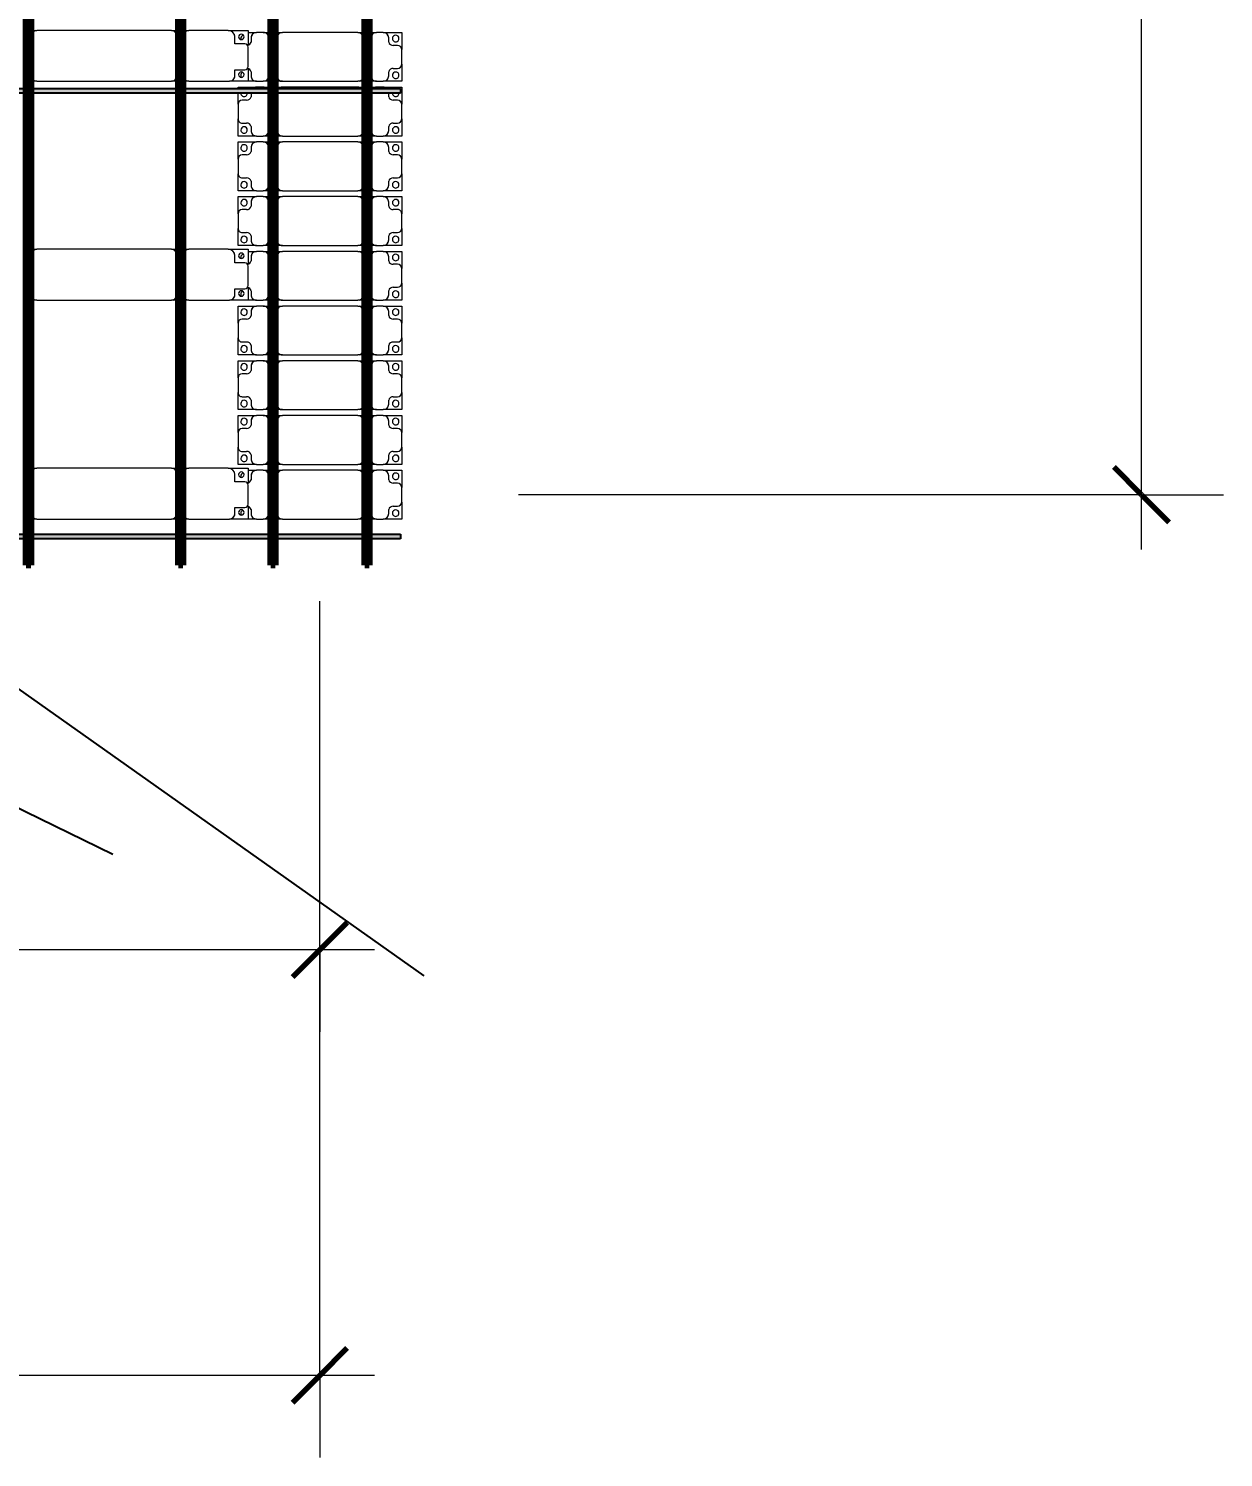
# Model space of a CAD drawing. Header units: millimetres. Extents: x 312848 to 517332, y -142134 to -35114.
# Drawn here: x 433082 to 444004, y -142134 to -129078 of the extents above; entities that cross this region are included whole.
import ezdxf

# ---------------------------------------------------------------- set-up
doc = ezdxf.new("R2010")
doc.units = ezdxf.units.MM
for name, color, linetype, lineweight in [('A-ANNO-DIMS', 211, 'Continuous', 9), ('A-ANNO-DIMS-500', 211, 'Continuous', 9), ('A-GENM', 13, 'Continuous', 9), ('S-BEAM', 12, 'Continuous', 9)]:
    doc.layers.add(name, color=color, linetype=linetype, lineweight=lineweight)
doc.layers.add('GC-DAY NEO', color=5, linetype='Continuous')
doc.styles.add('Trebuchet MS', font='trebuc.ttf', dxfattribs={"width": 0.8, "height": 1500})
doc.dimstyles.new('Arc_Length_-_3mm_Trebuchet_MS_3', dxfattribs={"dimscale": 304.8, "dimtxt": 1546.42636, "dimasz": 1.64042, "dimexe": 2.46063, "dimexo": 2.46063, "dimgap": 0.492126, "dimtad": 1, "dimdec": 0, "dimrnd": 10, "dimzin": 0, "dimdsep": 46, "dimtxsty": 'Trebuchet MS', "dimblk1": 'OBLIQUE', "dimblk2": 'OBLIQUE', "dimsah": 1, "dimcen": 0.09, "dimdle": 1.64042, "dimazin": 0, "dimtfac": 1, "dimtdec": 4, "dimtix": 1, "dimtmove": 0, "dimatfit": 3, "dimfxl": 1, "dimtvp": 1, "dimtfill": 1, "dimtolj": 1, "dimtzin": 0, "dimarcsym": 2})

# ---------------------------------------------------------------- blocks, each defined once
blk = doc.blocks.new('Dai phao do pin - DẢI PHAO ĐỠ PIN-67305-KHUNG KẾT CẤU BÈ PIN 3')
at = {"layer": 'A-GENM', "color": 7}
for p, q in [((31954, 242), (32010, 242)), ((31960, 192), (31960, -173)), ((33240, 242), (32010, 242)), ((33240, 242), (33304, 242)), ((33290, -173), (33290, 192)), ((33344, 242), (33400, 242)), ((33350, 192), (33350, -173)), ((33760, 242), (33400, 242)), ((33760, 242), (33942, 242)), ((33820, 118), (33820, 182)), ((33942, 242), (33942, 107)), ((33912, 118), (33820, 118)), ((33942, -88), (33942, 88)), ((33820, -173), (33820, -118)), ((33820, -118), (33912, -118)), ((33942, -107), (33942, -223)), ((32010, -223), (31954, -223)), ((32010, -223), (33240, -223)), ((33304, -223), (33240, -223)), ((33400, -223), (33344, -223)), ((33400, -223), (33770, -223)), ((33942, -223), (33770, -223))]:
    blk.add_line(p, q, dxfattribs=at)
for centre, radius, start, end in [((32010, 192), 50, 90, 180), ((32010, 192), 50, 105, 180), ((33240, 192), 50, 0, 90), ((33240, 192), 50, 15, 90), ((33400, 192), 50, 90, 180), ((33400, 192), 50, 135, 180), ((33760, 182), 60, 360, 90), ((33760, 182), 60, 360, 30), ((33879, 183), 25, 0, 180), ((33879, 183), 25, 180, 0), ((33912, 88), 30, 360, 90), ((33912, 88), 30, 45, 60), ((33912, -88), 30, 270, 360), ((33912, -88), 30, 300, 315), ((32010, -173), 50, 180, 270), ((32010, -173), 50, 180, 270), ((33240, -173), 50, 270, 0), ((33240, -173), 50, 285, 0), ((33400, -173), 50, 180, 270), ((33400, -173), 50, 180, 225), ((33770, -173), 50, 270, 360), ((33770, -173), 50, 315, 360), ((33879, -162), 25, 360, 180), ((33879, -162), 25, 180, 0)]:
    blk.add_arc(centre, radius, start, end, dxfattribs=at)
blk = doc.blocks.new('Dai phao do pin - DẢI PHAO ĐỠ PIN-V14-KHUNG KẾT CẤU BÈ PIN 3')
at = {"layer": 'A-GENM', "color": 7}
for p, q in [((31959, 242), (32010, 242)), ((31960, 192), (31960, -173)), ((33240, 242), (32010, 242)), ((33240, 242), (33304, 242)), ((33290, -173), (33290, 192)), ((33344, 242), (33400, 242)), ((33350, 192), (33350, -173)), ((33760, 242), (33400, 242)), ((33760, 242), (33942, 242)), ((33820, 118), (33820, 182)), ((33942, 242), (33942, 107)), ((33912, 118), (33820, 118)), ((33942, -88), (33942, 88)), ((33820, -173), (33820, -118)), ((33820, -118), (33912, -118)), ((33942, -107), (33942, -223)), ((32010, -223), (31959, -223)), ((32010, -223), (33240, -223)), ((33304, -223), (33240, -223)), ((33400, -223), (33344, -223)), ((33400, -223), (33770, -223)), ((33942, -223), (33770, -223))]:
    blk.add_line(p, q, dxfattribs=at)
for centre, radius, start, end in [((32010, 192), 50, 90, 180), ((32010, 192), 50, 105, 180), ((33240, 192), 50, 0, 90), ((33240, 192), 50, 15, 90), ((33400, 192), 50, 90, 180), ((33400, 192), 50, 135, 180), ((33760, 182), 60, 360, 90), ((33760, 182), 60, 360, 30), ((33879, 183), 25, 0, 180), ((33879, 183), 25, 180, 0), ((33912, 88), 30, 360, 90), ((33912, 88), 30, 45, 60), ((33912, -88), 30, 270, 360), ((33912, -88), 30, 300, 315), ((32010, -173), 50, 180, 270), ((32010, -173), 50, 180, 270), ((33240, -173), 50, 270, 0), ((33240, -173), 50, 285, 0), ((33400, -173), 50, 180, 270), ((33400, -173), 50, 180, 225), ((33770, -173), 50, 270, 360), ((33770, -173), 50, 315, 360), ((33879, -162), 25, 360, 180), ((33879, -162), 25, 180, 0)]:
    blk.add_arc(centre, radius, start, end, dxfattribs=at)
blk = doc.blocks.new('Dai phaodi lai - DẢI PHAO DI LẠI-68095-KHUNG KẾT CẤU BÈ PIN 3')
at = {"layer": 'A-GENM', "color": 7}
for p, q in [((-223, 579), (-223, 655)), ((223, 656), (223, 579)), ((277, 748), (433, 748)), ((277, 579), (277, 748)), ((395, 710), (395, 671)), ((567, 748), (433, 748)), ((567, 748), (723, 748)), ((605, 671), (605, 710)), ((723, 748), (723, 579)), ((777, 748), (933, 748)), ((777, 579), (777, 748)), ((895, 710), (895, 671)), ((1067, 748), (933, 748)), ((1067, 748), (1223, 748)), ((1105, 671), (1105, 710)), ((1223, 748), (1223, 579)), ((1277, 748), (1433, 748)), ((1277, 579), (1277, 748)), ((1395, 710), (1395, 671)), ((1567, 748), (1433, 748)), ((1567, 748), (1723, 748)), ((1605, 671), (1605, 710)), ((1723, 748), (1723, 579)), ((1777, 579), (1777, 655)), ((2223, 656), (2223, 579)), ((2277, 748), (2433, 748)), ((2277, 579), (2277, 748)), ((2395, 710), (2395, 671)), ((2567, 748), (2433, 748)), ((2567, 748), (2723, 748)), ((2605, 671), (2605, 710)), ((2723, 748), (2723, 579)), ((2777, 748), (2933, 748)), ((2777, 579), (2777, 748)), ((2895, 710), (2895, 671)), ((3067, 748), (2933, 748)), ((3067, 748), (3223, 748)), ((3105, 671), (3105, 710)), ((3223, 748), (3223, 579)), ((3277, 748), (3433, 748)), ((3277, 579), (3277, 748)), ((3395, 710), (3395, 671)), ((3567, 748), (3433, 748)), ((3567, 748), (3670, 748)), ((3605, 671), (3605, 710)), ((3710, 748), (3723, 748)), ((3723, 748), (3723, 579)), ((3777, 579), (3777, 655)), ((4223, 656), (4223, 579)), ((-223, 579), (-223, 517)), ((-136, 629), (-173, 629)), ((173, 629), (136, 629)), ((223, 517), (223, 579)), ((277, 579), (277, 517)), ((364, 629), (327, 629)), ((673, 629), (636, 629)), ((723, 517), (723, 579)), ((777, 579), (777, 517)), ((864, 629), (827, 629)), ((1173, 629), (1136, 629)), ((1223, 517), (1223, 579)), ((1277, 579), (1277, 517)), ((1364, 629), (1327, 629)), ((1673, 629), (1636, 629)), ((1723, 517), (1723, 579)), ((1777, 579), (1777, 517)), ((1864, 629), (1827, 629)), ((2173, 629), (2136, 629)), ((2223, 517), (2223, 579)), ((2277, 579), (2277, 517)), ((2364, 629), (2327, 629)), ((2673, 629), (2636, 629)), ((2723, 517), (2723, 579)), ((2777, 579), (2777, 517)), ((2864, 629), (2827, 629)), ((3173, 629), (3136, 629)), ((3223, 517), (3223, 579)), ((3277, 579), (3277, 517)), ((3364, 629), (3327, 629)), ((3670, 629), (3636, 629)), ((3723, 517), (3723, 579)), ((3777, 579), (3777, 517)), ((3864, 629), (3827, 629)), ((4173, 629), (4136, 629)), ((4223, 517), (4223, 579)), ((-223, 448), (-223, 517)), ((-223, 343), (-223, 408)), ((-173, 467), (173, 467)), ((173, 393), (-173, 393)), ((223, 517), (223, 448)), ((223, 408), (223, 343)), ((277, 448), (277, 517)), ((277, 343), (277, 408)), ((327, 467), (673, 467)), ((673, 393), (327, 393)), ((723, 517), (723, 448)), ((723, 408), (723, 343)), ((777, 448), (777, 517)), ((777, 343), (777, 408)), ((827, 467), (1173, 467)), ((1173, 393), (827, 393)), ((1223, 517), (1223, 448)), ((1223, 408), (1223, 343)), ((1277, 448), (1277, 517)), ((1277, 343), (1277, 408)), ((1327, 467), (1673, 467)), ((1673, 393), (1327, 393)), ((1723, 517), (1723, 448)), ((1723, 408), (1723, 343)), ((1777, 448), (1777, 517)), ((1777, 343), (1777, 408)), ((1827, 467), (2173, 467)), ((2173, 393), (1827, 393)), ((2223, 517), (2223, 448)), ((2223, 408), (2223, 343)), ((2277, 448), (2277, 517)), ((2277, 343), (2277, 408)), ((2327, 467), (2673, 467)), ((2673, 393), (2327, 393)), ((2723, 517), (2723, 448)), ((2723, 408), (2723, 343)), ((2777, 448), (2777, 517)), ((2777, 343), (2777, 408)), ((2827, 467), (3173, 467)), ((3173, 393), (2827, 393)), ((3223, 517), (3223, 448)), ((3223, 408), (3223, 343)), ((3277, 448), (3277, 517)), ((3277, 343), (3277, 408)), ((3327, 467), (3670, 467)), ((3670, 393), (3327, 393)), ((3723, 517), (3723, 448)), ((3723, 408), (3723, 343)), ((3777, 448), (3777, 517)), ((3777, 343), (3777, 408)), ((3827, 467), (4173, 467)), ((4173, 393), (3827, 393)), ((4223, 517), (4223, 448)), ((4223, 408), (4223, 343)), ((-223, 343), (-223, -348)), ((223, -348), (223, 343)), ((277, 343), (277, -348)), ((723, -348), (723, 343)), ((777, 343), (777, -348)), ((1223, -348), (1223, 343)), ((1277, 343), (1277, -348)), ((1723, -348), (1723, 343)), ((1777, 343), (1777, -348)), ((2223, -348), (2223, 343)), ((2277, 343), (2277, -348)), ((2723, -348), (2723, 343)), ((2777, 343), (2777, -348)), ((3223, -348), (3223, 343)), ((3277, 343), (3277, -348)), ((3723, -348), (3723, 343)), ((3777, 343), (3777, -348)), ((4223, -348), (4223, 343)), ((-223, -412), (-223, -348)), ((223, -348), (223, -412)), ((277, -412), (277, -348)), ((723, -348), (723, -412)), ((777, -412), (777, -348)), ((1223, -348), (1223, -412)), ((1277, -412), (1277, -348)), ((1723, -348), (1723, -412)), ((1777, -412), (1777, -348)), ((2223, -348), (2223, -412)), ((2277, -412), (2277, -348)), ((2723, -348), (2723, -412)), ((2777, -412), (2777, -348)), ((3223, -348), (3223, -412)), ((3277, -412), (3277, -348)), ((3723, -348), (3723, -412)), ((3777, -412), (3777, -348)), ((4223, -348), (4223, -412)), ((-223, -517), (-223, -452)), ((-223, -517), (-223, -579)), ((-173, -398), (173, -398)), ((173, -467), (-173, -467)), ((223, -452), (223, -517)), ((223, -579), (223, -517)), ((277, -517), (277, -452)), ((277, -517), (277, -579)), ((327, -398), (673, -398)), ((673, -467), (327, -467)), ((723, -452), (723, -517)), ((723, -579), (723, -517)), ((777, -517), (777, -452)), ((777, -517), (777, -579)), ((827, -398), (1173, -398)), ((1173, -467), (827, -467)), ((1223, -452), (1223, -517)), ((1223, -579), (1223, -517)), ((1277, -517), (1277, -452)), ((1277, -517), (1277, -579)), ((1327, -398), (1673, -398)), ((1673, -467), (1327, -467)), ((1723, -452), (1723, -517)), ((1723, -579), (1723, -517)), ((1777, -517), (1777, -452)), ((1777, -517), (1777, -579)), ((1827, -398), (2173, -398)), ((2173, -467), (1827, -467)), ((2223, -452), (2223, -517)), ((2223, -579), (2223, -517)), ((2277, -517), (2277, -452)), ((2277, -517), (2277, -579)), ((2327, -398), (2673, -398)), ((2673, -467), (2327, -467)), ((2723, -452), (2723, -517)), ((2723, -579), (2723, -517)), ((2777, -517), (2777, -452)), ((2777, -517), (2777, -579)), ((2827, -398), (3173, -398)), ((3173, -467), (2827, -467)), ((3223, -452), (3223, -517)), ((3223, -579), (3223, -517)), ((3277, -517), (3277, -452)), ((3277, -517), (3277, -579)), ((3327, -398), (3670, -398)), ((3670, -467), (3327, -467)), ((3723, -452), (3723, -517)), ((3723, -579), (3723, -517)), ((3777, -517), (3777, -452)), ((3777, -517), (3777, -579)), ((3827, -398), (4173, -398)), ((4173, -467), (3827, -467)), ((4223, -452), (4223, -517)), ((4223, -579), (4223, -517)), ((-223, -748), (-223, -579)), ((-173, -629), (-136, -629)), ((136, -629), (173, -629)), ((223, -579), (223, -748)), ((277, -748), (277, -579)), ((327, -629), (364, -629)), ((636, -629), (673, -629)), ((723, -579), (723, -748)), ((777, -748), (777, -579)), ((827, -629), (864, -629)), ((1136, -629), (1173, -629)), ((1223, -579), (1223, -748)), ((1277, -748), (1277, -579)), ((1327, -629), (1364, -629)), ((1636, -629), (1673, -629)), ((1723, -579), (1723, -748)), ((1777, -748), (1777, -579)), ((1827, -629), (1864, -629)), ((2136, -629), (2173, -629)), ((2223, -579), (2223, -748)), ((2277, -748), (2277, -579)), ((2327, -629), (2364, -629)), ((2636, -629), (2673, -629)), ((2723, -579), (2723, -748)), ((2777, -748), (2777, -579)), ((2827, -629), (2864, -629)), ((3136, -629), (3173, -629)), ((3223, -579), (3223, -748)), ((3277, -748), (3277, -579)), ((3327, -629), (3364, -629)), ((3636, -629), (3670, -629)), ((3723, -579), (3723, -748)), ((3777, -748), (3777, -579)), ((3827, -629), (3864, -629)), ((4136, -629), (4173, -629)), ((4223, -579), (4223, -748)), ((-67, -748), (-223, -748)), ((-105, -671), (-105, -710)), ((-67, -748), (67, -748)), ((223, -748), (67, -748)), ((105, -710), (105, -671)), ((433, -748), (277, -748)), ((395, -671), (395, -710)), ((433, -748), (567, -748)), ((723, -748), (567, -748)), ((605, -710), (605, -671)), ((933, -748), (777, -748)), ((895, -671), (895, -710)), ((933, -748), (1067, -748)), ((1223, -748), (1067, -748)), ((1105, -710), (1105, -671)), ((1433, -748), (1277, -748)), ((1395, -671), (1395, -710)), ((1433, -748), (1567, -748)), ((1723, -748), (1567, -748)), ((1605, -710), (1605, -671)), ((1933, -748), (1777, -748)), ((1895, -671), (1895, -710)), ((1933, -748), (2067, -748)), ((2223, -748), (2067, -748)), ((2105, -710), (2105, -671)), ((2433, -748), (2277, -748)), ((2395, -671), (2395, -710)), ((2433, -748), (2567, -748)), ((2723, -748), (2567, -748)), ((2605, -710), (2605, -671)), ((2933, -748), (2777, -748)), ((2895, -671), (2895, -710)), ((2933, -748), (3067, -748)), ((3223, -748), (3067, -748)), ((3105, -710), (3105, -671)), ((3433, -748), (3277, -748)), ((3395, -671), (3395, -710)), ((3433, -748), (3567, -748)), ((3723, -748), (3567, -748)), ((3605, -710), (3605, -671)), ((3933, -748), (3777, -748)), ((3895, -671), (3895, -710)), ((3933, -748), (4067, -748)), ((4223, -748), (4067, -748)), ((4105, -710), (4105, -671))]:
    blk.add_line(p, q, dxfattribs=at)
for centre, radius, start, end in [((-168, 693), 30, 90, 120), ((-168, 693), 30, 30, 90), ((-145, 668), 40, 283.1885, 350.1215), ((145, 668), 40, 189.8785, 256.8115), ((168, 693), 30, 90, 105), ((168, 693), 30, 15, 90), ((332, 693), 30, 90, 270), ((332, 693), 30, 270, 90), ((355, 668), 40, 283.1885, 3.5081), ((433, 710), 38, 90, 180), ((433, 710), 38, 90, 135), ((567, 710), 38, 360, 90), ((567, 710), 38, 45, 90), ((645, 668), 40, 176.4919, 256.8115), ((668, 693), 30, 90, 270), ((668, 693), 30, 270, 90), ((832, 693), 30, 90, 270), ((832, 693), 30, 270, 90), ((855, 668), 40, 283.1885, 3.5081), ((933, 710), 38, 90, 180), ((933, 710), 38, 90, 135), ((1067, 710), 38, 360, 90), ((1067, 710), 38, 45, 90), ((1145, 668), 40, 176.4919, 256.8115), ((1168, 693), 30, 90, 270), ((1168, 693), 30, 270, 90), ((1332, 693), 30, 90, 270), ((1332, 693), 30, 270, 90), ((1355, 668), 40, 283.1885, 3.5081), ((1433, 710), 38, 90, 180), ((1433, 710), 38, 90, 135), ((1567, 710), 38, 360, 90), ((1567, 710), 38, 45, 90), ((1645, 668), 40, 176.4919, 256.8115), ((1668, 693), 30, 90, 270), ((1668, 693), 30, 270, 90), ((1832, 693), 30, 90, 120), ((1832, 693), 30, 30, 90), ((1855, 668), 40, 283.1885, 350.1215), ((2145, 668), 40, 189.8785, 256.8115), ((2168, 693), 30, 90, 105), ((2168, 693), 30, 15, 90), ((2332, 693), 30, 90, 270), ((2332, 693), 30, 270, 90), ((2355, 668), 40, 283.1885, 3.5081), ((2433, 710), 38, 90, 180), ((2433, 710), 38, 90, 135), ((2567, 710), 38, 360, 90), ((2567, 710), 38, 45, 90), ((2645, 668), 40, 176.4919, 256.8115), ((2668, 693), 30, 90, 270), ((2668, 693), 30, 270, 90), ((2832, 693), 30, 90, 270), ((2832, 693), 30, 270, 90), ((2855, 668), 40, 283.1885, 3.5081), ((2933, 710), 38, 90, 180), ((2933, 710), 38, 90, 135), ((3067, 710), 38, 360, 90), ((3067, 710), 38, 45, 90), ((3145, 668), 40, 176.4919, 256.8115), ((3168, 693), 30, 90, 270), ((3168, 693), 30, 270, 90), ((3332, 693), 30, 90, 270), ((3332, 693), 30, 270, 90), ((3355, 668), 40, 283.1885, 3.5081), ((3433, 710), 38, 90, 180), ((3433, 710), 38, 90, 135), ((3567, 710), 38, 360, 90), ((3567, 710), 38, 45, 90), ((3645, 668), 40, 176.4919, 256.8115), ((3668, 693), 30, 90, 270), ((3832, 693), 30, 90, 120), ((3832, 693), 30, 30, 90), ((3855, 668), 40, 283.1885, 350.1215), ((4145, 668), 40, 189.8785, 256.8115), ((4168, 693), 30, 90, 105), ((4168, 693), 30, 15, 90), ((-173, 579), 50, 90, 180), ((-173, 579), 50, 90, 135), ((173, 579), 50, 0, 90), ((173, 579), 50, 45, 90), ((327, 579), 50, 90, 180), ((327, 579), 50, 90, 135), ((673, 579), 50, 0, 90), ((673, 579), 50, 45, 90), ((827, 579), 50, 90, 180), ((827, 579), 50, 90, 135), ((1173, 579), 50, 0, 90), ((1173, 579), 50, 45, 90), ((1327, 579), 50, 90, 180), ((1327, 579), 50, 90, 135), ((1673, 579), 50, 0, 90), ((1673, 579), 50, 45, 90), ((1827, 579), 50, 90, 180), ((1827, 579), 50, 90, 135), ((2173, 579), 50, 0, 90), ((2173, 579), 50, 45, 90), ((2327, 579), 50, 90, 180), ((2327, 579), 50, 90, 135), ((2673, 579), 50, 0, 90), ((2673, 579), 50, 45, 90), ((2827, 579), 50, 90, 180), ((2827, 579), 50, 90, 135), ((3173, 579), 50, 360, 90), ((3173, 579), 50, 45, 90), ((3327, 579), 50, 90, 180), ((3327, 579), 50, 90, 135), ((3673, 579), 50, 0, 42.4371), ((3827, 579), 50, 90, 180), ((3827, 579), 50, 90, 135), ((4173, 579), 50, 0, 90), ((4173, 579), 50, 45, 90), ((-173, 517), 50, 180, 270), ((-173, 343), 50, 90, 180), ((-173, 517), 50, 225, 270), ((173, 517), 50, 270, 0), ((173, 517), 50, 270, 315), ((173, 343), 50, 360, 90), ((327, 517), 50, 180, 270), ((327, 343), 50, 90, 180), ((327, 517), 50, 225, 270), ((673, 517), 50, 270, 0), ((673, 517), 50, 270, 315), ((673, 343), 50, 360, 90), ((827, 517), 50, 180, 270), ((827, 343), 50, 90, 180), ((827, 517), 50, 225, 270), ((1173, 517), 50, 270, 0), ((1173, 517), 50, 270, 315), ((1173, 343), 50, 360, 90), ((1327, 517), 50, 180, 270), ((1327, 343), 50, 90, 180), ((1327, 517), 50, 225, 270), ((1673, 517), 50, 270, 0), ((1673, 517), 50, 270, 315), ((1673, 343), 50, 360, 90), ((1827, 517), 50, 180, 270), ((1827, 343), 50, 90, 180), ((1827, 517), 50, 225, 270), ((2173, 517), 50, 270, 360), ((2173, 517), 50, 270, 315), ((2173, 343), 50, 360, 90), ((2327, 517), 50, 180, 270), ((2327, 343), 50, 90, 180), ((2327, 517), 50, 225, 270), ((2673, 517), 50, 270, 0), ((2673, 517), 50, 270, 315), ((2673, 343), 50, 360, 90), ((2827, 517), 50, 180, 270), ((2827, 343), 50, 90, 180), ((2827, 517), 50, 225, 270), ((3173, 517), 50, 270, 360), ((3173, 517), 50, 270, 315), ((3173, 343), 50, 360, 90), ((3327, 517), 50, 180, 270), ((3327, 343), 50, 90, 180), ((3327, 517), 50, 225, 270), ((3673, 517), 50, 317.5629, 0), ((3827, 517), 50, 180, 270), ((3827, 343), 50, 90, 180), ((3827, 517), 50, 225, 270), ((4173, 517), 50, 270, 0), ((4173, 517), 50, 270, 315), ((4173, 343), 50, 360, 90), ((-173, 343), 50, 150, 180), ((-173, 343), 50, 105, 142.3983), ((173, 343), 50, 30, 75), ((327, 343), 50, 105, 180), ((673, 343), 50, 30, 75), ((827, 343), 50, 105, 180), ((1173, 343), 50, 30, 75), ((1327, 343), 50, 105, 180), ((1673, 343), 50, 30, 75), ((1827, 343), 50, 105, 180), ((2173, 343), 50, 30, 75), ((2327, 343), 50, 105, 180), ((2673, 343), 50, 30, 75), ((2827, 343), 50, 105, 180), ((3173, 343), 50, 30, 75), ((3327, 343), 50, 105, 180), ((3673, 343), 50, 360, 42.4371), ((3673, 343), 50, 30, 42.4371), ((3827, 343), 50, 105, 180), ((4173, 343), 50, 30, 75), ((-173, -348), 50, 180, 270), ((-173, -348), 50, 195, 240), ((173, -348), 50, 270, 360), ((173, -348), 50, 270, 345), ((327, -348), 50, 180, 270), ((327, -348), 50, 195, 240), ((673, -348), 50, 270, 360), ((673, -348), 50, 270, 345), ((827, -348), 50, 180, 270), ((827, -348), 50, 195, 240), ((1173, -348), 50, 270, 360), ((1173, -348), 50, 270, 345), ((1327, -348), 50, 180, 270), ((1327, -348), 50, 195, 240), ((1673, -348), 50, 270, 360), ((1673, -348), 50, 270, 300), ((1673, -348), 50, 305.1638, 345), ((1827, -348), 50, 180, 270), ((1827, -348), 50, 195, 240), ((2173, -348), 50, 270, 360), ((2173, -348), 50, 270, 345), ((2327, -348), 50, 180, 270), ((2327, -348), 50, 195, 240), ((2673, -348), 50, 270, 360), ((2673, -348), 50, 270, 345), ((2827, -348), 50, 180, 270), ((2827, -348), 50, 195, 240), ((3173, -348), 50, 270, 360), ((3173, -348), 50, 270, 345), ((3327, -348), 50, 180, 270), ((3327, -348), 50, 195, 240), ((3673, -348), 50, 317.5629, 360), ((3673, -348), 50, 317.5629, 345), ((3827, -348), 50, 180, 270), ((3827, -348), 50, 195, 240), ((4173, -348), 50, 270, 360), ((4173, -348), 50, 270, 345), ((-173, -517), 50, 90, 180), ((-173, -517), 50, 90, 135), ((173, -517), 50, 360, 90), ((173, -517), 50, 45, 90), ((327, -517), 50, 90, 180), ((327, -517), 50, 90, 135), ((673, -517), 50, 360, 90), ((673, -517), 50, 45, 90), ((827, -517), 50, 90, 180), ((827, -517), 50, 90, 135), ((1173, -517), 50, 360, 90), ((1173, -517), 50, 45, 90), ((1327, -517), 50, 90, 180), ((1327, -517), 50, 90, 135), ((1673, -517), 50, 360, 90), ((1673, -517), 50, 45, 90), ((1827, -517), 50, 90, 180), ((1827, -517), 50, 90, 135), ((2173, -517), 50, 360, 90), ((2173, -517), 50, 45, 90), ((2327, -517), 50, 90, 180), ((2327, -517), 50, 90, 135), ((2673, -517), 50, 360, 90), ((2673, -517), 50, 45, 90), ((2827, -517), 50, 90, 180), ((2827, -517), 50, 90, 135), ((3173, -517), 50, 360, 90), ((3173, -517), 50, 45, 90), ((3327, -517), 50, 90, 180), ((3327, -517), 50, 90, 135), ((3673, -517), 50, 360, 42.4371), ((3827, -517), 50, 90, 180), ((3827, -517), 50, 90, 135), ((4173, -517), 50, 360, 90), ((4173, -517), 50, 45, 90), ((-173, -579), 50, 180, 270), ((-173, -579), 50, 225, 270), ((-145, -668), 40, 356.4919, 76.8115), ((145, -668), 40, 103.1885, 183.5081), ((173, -579), 50, 270, 360), ((173, -579), 50, 270, 315), ((327, -579), 50, 180, 270), ((327, -579), 50, 225, 270), ((355, -668), 40, 356.4919, 76.8115), ((645, -668), 40, 103.1885, 183.5081), ((673, -579), 50, 270, 360), ((673, -579), 50, 270, 315), ((827, -579), 50, 180, 270), ((827, -579), 50, 225, 270), ((855, -668), 40, 356.4919, 76.8115), ((1145, -668), 40, 103.1885, 183.5081), ((1173, -579), 50, 270, 360), ((1173, -579), 50, 270, 315), ((1327, -579), 50, 180, 270), ((1327, -579), 50, 225, 270), ((1355, -668), 40, 356.4919, 76.8115), ((1645, -668), 40, 103.1885, 183.5081), ((1673, -579), 50, 270, 360), ((1673, -579), 50, 270, 315), ((1827, -579), 50, 180, 270), ((1827, -579), 50, 225, 270), ((1855, -668), 40, 356.4919, 76.8115), ((2145, -668), 40, 103.1885, 183.5081), ((2173, -579), 50, 270, 360), ((2173, -579), 50, 270, 315), ((2327, -579), 50, 180, 270), ((2327, -579), 50, 225, 270), ((2355, -668), 40, 356.4919, 76.8115), ((2645, -668), 40, 103.1885, 183.5081), ((2673, -579), 50, 270, 360), ((2673, -579), 50, 270, 315), ((2827, -579), 50, 180, 270), ((2827, -579), 50, 225, 270), ((2855, -668), 40, 356.4919, 76.8115), ((3145, -668), 40, 103.1885, 183.5081), ((3173, -579), 50, 270, 360), ((3173, -579), 50, 270, 315), ((3327, -579), 50, 180, 270), ((3327, -579), 50, 225, 270), ((3355, -668), 40, 356.4919, 76.8115), ((3645, -668), 40, 103.1885, 183.5081), ((3673, -579), 50, 317.5629, 360), ((3827, -579), 50, 180, 270), ((3827, -579), 50, 225, 270), ((3855, -668), 40, 356.4919, 76.8115), ((4145, -668), 40, 103.1885, 183.5081), ((4173, -579), 50, 270, 360), ((4173, -579), 50, 270, 315), ((-168, -693), 30, 90, 270), ((-168, -693), 30, 270, 90), ((-67, -710), 38, 180, 270), ((-67, -710), 38, 225, 270), ((67, -710), 38, 270, 360), ((67, -710), 38, 270, 315), ((168, -693), 30, 90, 270), ((168, -693), 30, 270, 90), ((332, -693), 30, 90, 270), ((332, -693), 30, 270, 90), ((433, -710), 38, 180, 270), ((433, -710), 38, 225, 270), ((567, -710), 38, 270, 360), ((567, -710), 38, 270, 315), ((668, -693), 30, 90, 270), ((668, -693), 30, 270, 90), ((832, -693), 30, 90, 270), ((832, -693), 30, 270, 90), ((933, -710), 38, 180, 270), ((933, -710), 38, 225, 270), ((1067, -710), 38, 270, 360), ((1067, -710), 38, 270, 315), ((1168, -693), 30, 90, 270), ((1168, -693), 30, 270, 90), ((1332, -693), 30, 90, 270), ((1332, -693), 30, 270, 90), ((1433, -710), 38, 180, 270), ((1433, -710), 38, 225, 270), ((1567, -710), 38, 270, 360), ((1567, -710), 38, 270, 315), ((1668, -693), 30, 90, 270), ((1668, -693), 30, 270, 90), ((1832, -693), 30, 90, 270), ((1832, -693), 30, 270, 90), ((1933, -710), 38, 180, 270), ((1933, -710), 38, 225, 270), ((2067, -710), 38, 270, 360), ((2067, -710), 38, 270, 315), ((2168, -693), 30, 90, 270), ((2168, -693), 30, 270, 90), ((2332, -693), 30, 90, 270), ((2332, -693), 30, 270, 90), ((2433, -710), 38, 180, 270), ((2433, -710), 38, 225, 270), ((2567, -710), 38, 270, 0), ((2567, -710), 38, 270, 315), ((2668, -693), 30, 90, 270), ((2668, -693), 30, 270, 90), ((2832, -693), 30, 90, 270), ((2832, -693), 30, 270, 90), ((2933, -710), 38, 180, 270), ((2933, -710), 38, 225, 270), ((3067, -710), 38, 270, 360), ((3067, -710), 38, 270, 315), ((3168, -693), 30, 90, 270), ((3168, -693), 30, 270, 90), ((3332, -693), 30, 90, 270), ((3332, -693), 30, 270, 90), ((3433, -710), 38, 180, 270), ((3433, -710), 38, 225, 270), ((3567, -710), 38, 270, 360), ((3567, -710), 38, 270, 315), ((3668, -693), 30, 90, 270), ((3832, -693), 30, 90, 270), ((3832, -693), 30, 270, 90), ((3933, -710), 38, 180, 270), ((3933, -710), 38, 225, 270), ((4067, -710), 38, 270, 360), ((4067, -710), 38, 270, 315), ((4168, -693), 30, 90, 270), ((4168, -693), 30, 270, 90)]:
    blk.add_arc(centre, radius, start, end, dxfattribs=at)
blk = doc.blocks.new('Dầm C52 - Dầm C52-V17-KHUNG KẾT CẤU BÈ PIN 3')
at = {"layer": 'S-BEAM', "lineweight": 140}
blk.add_hatch(color=1, dxfattribs=at).paths.add_polyline_path([(-10599, -20), (10599, -20), (10599, 20), (-10599, 20)])
at = {"layer": 'S-BEAM', "color": 1, "lineweight": 140}
for p, q in [((-10599, -20), (-10599, 20)), ((-10599, 20), (10599, 20)), ((10599, 20), (10599, -20)), ((10599, -20), (-10599, -20))]:
    blk.add_line(p, q, dxfattribs=at)
blk = doc.blocks.new('Dầm C52 - Hộp 40x60-69326-KHUNG KẾT CẤU BÈ PIN 3')
at = {"layer": 'S-BEAM', "lineweight": 25}
blk.add_hatch(color=4, dxfattribs=at).paths.add_polyline_path([(55975, -20), (55975, 20), (-55975, 20), (-55975, -20), (55936, -20)])
at = {"layer": 'S-BEAM', "color": 4, "lineweight": 25}
for p, q in [((-55975, 20), (55975, 20)), ((55975, 20), (55975, -20)), ((55975, -20), (-55975, -20))]:
    blk.add_line(p, q, dxfattribs=at)
blk = doc.blocks.new('be pin 3_rvt-1-KHUNG KẾT CẤU BÈ PIN 3')
at = {"layer": 'A-GENM', "color": 4, "lineweight": 25, "rotation": 90.00000000000026}
blk.add_blockref('Dai phaodi lai - DẢI PHAO DI LẠI-68095-KHUNG KẾT CẤU BÈ PIN 3', (435745, -133337), dxfattribs=at)
at = {"layer": 'A-GENM', "color": 4, "lineweight": 25}
for name, p in [('Dai phao do pin - DẢI PHAO ĐỠ PIN-67305-KHUNG KẾT CẤU BÈ PIN 3', (401148, -129337)), ('Dai phao do pin - DẢI PHAO ĐỠ PIN-V14-KHUNG KẾT CẤU BÈ PIN 3', (401148, -131337)), ('Dai phao do pin - DẢI PHAO ĐỠ PIN-67305-KHUNG KẾT CẤU BÈ PIN 3', (401148, -133337))]:
    blk.add_blockref(name, p, dxfattribs=at)
at = {"layer": 'S-BEAM', "color": 4, "lineweight": 25, "rotation": 90.00000000000091}
for p in [(433082, -123381), (434472, -123381), (435316, -123381), (436176, -123381)]:
    blk.add_blockref('Dầm C52 - Dầm C52-V17-KHUNG KẾT CẤU BÈ PIN 3', p, dxfattribs=at)
at = {"layer": 'S-BEAM', "color": 4, "lineweight": 25}
for p in [(380508, -129647), (380508, -133719)]:
    blk.add_blockref('Dầm C52 - Hộp 40x60-69326-KHUNG KẾT CẤU BÈ PIN 3', p, dxfattribs=at)
blk = doc.blocks.new('DIMBLOCK2-KHUNG KẾT CẤU BÈ PIN 3')
at = {"layer": 'A-ANNO-DIMS-500', "transparency": 16777216}
for p, q in [((398625, -137495), (398625, -134310)), ((435745, -137495), (435745, -134311)), ((436245, -137495), (398625, -137495)), ((398625, -137495), (398625, -138245)), ((435745, -137495), (435745, -138245))]:
    blk.add_line(p, q, dxfattribs=at)
at = {"layer": 'A-ANNO-DIMS-500', "lineweight": 70, "transparency": 16777216}
for p, q in [((398625, -137495), (398875, -137245)), ((435745, -137495), (435995, -137245)), ((398625, -137495), (398375, -137745)), ((435745, -137495), (435495, -137745))]:
    blk.add_line(p, q, dxfattribs=at)
at = {"layer": 'A-ANNO-DIMS-500', "color": 0, "transparency": 16777216, "insert": (415219, -135426), "char_height": 1500, "width": 4717.91, "attachment_point": 1, "line_spacing_factor": 1.048425, "style": 'Trebuchet MS', "bg_fill": 3, "box_fill_scale": 1.25, "bg_fill_color": 256, "bg_fill_true_color": 13158600, "bg_fill_transparency": 0}
blk.add_mtext('37120', dxfattribs=at)
blk = doc.blocks.new('_Oblique')
at = {"color": 0, "linetype": 'ByBlock', "lineweight": -2}
blk.add_line((-0.5, -0.5), (0.5, 0.5), dxfattribs=at)
blk = doc.blocks.new('DIMBLOCK4-KHUNG KẾT CẤU BÈ PIN 3')
at = {"layer": 'A-ANNO-DIMS-500', "transparency": 16777216}
for p, q in [((443254, -133837), (443254, -112837)), ((443254, -113337), (437560, -113337)), ((443254, -113337), (444004, -113337)), ((443254, -133337), (437560, -133337)), ((443254, -133337), (444004, -133337))]:
    blk.add_line(p, q, dxfattribs=at)
at = {"layer": 'A-ANNO-DIMS-500', "lineweight": 70, "transparency": 16777216}
for p, q in [((443254, -113337), (443004, -113087)), ((443254, -113337), (443504, -113587)), ((443254, -133337), (443004, -133087)), ((443254, -133337), (443504, -133587))]:
    blk.add_line(p, q, dxfattribs=at)
at = {"layer": 'A-ANNO-DIMS-500', "color": 0, "transparency": 16777216, "insert": (441184, -125303), "char_height": 1500, "width": 4717.91, "attachment_point": 1, "rotation": 90, "line_spacing_factor": 1.048425, "style": 'Trebuchet MS', "bg_fill": 3, "box_fill_scale": 1.25, "bg_fill_color": 256, "bg_fill_true_color": 13158600, "bg_fill_transparency": 0}
blk.add_mtext('20000', dxfattribs=at)
blk = doc.blocks.new('DIMBLOCK6-KHUNG KẾT CẤU BÈ PIN 3')
at = {"layer": 'A-ANNO-DIMS-500', "transparency": 16777216}
for p, q in [((325845, -141384), (325845, -134310)), ((435745, -141384), (435745, -134311)), ((436245, -141384), (325345, -141384)), ((325845, -141384), (325845, -142134)), ((435745, -141384), (435745, -142134))]:
    blk.add_line(p, q, dxfattribs=at)
at = {"layer": 'A-ANNO-DIMS-500', "lineweight": 70, "transparency": 16777216}
for p, q in [((325845, -141384), (326095, -141134)), ((435745, -141384), (435995, -141134)), ((325845, -141384), (325595, -141634)), ((435745, -141384), (435495, -141634))]:
    blk.add_line(p, q, dxfattribs=at)
at = {"layer": 'A-ANNO-DIMS-500', "color": 0, "transparency": 16777216, "insert": (378436, -139315), "char_height": 1500, "width": 5661.49, "attachment_point": 1, "line_spacing_factor": 1.048425, "style": 'Trebuchet MS', "bg_fill": 3, "box_fill_scale": 1.25, "bg_fill_color": 256, "bg_fill_true_color": 13158600, "bg_fill_transparency": 0}
blk.add_mtext('109900', dxfattribs=at)

msp = doc.modelspace()

# ---------------------------------------------------------------- block references
at = {"lineweight": 5}
msp.add_blockref('be pin 3_rvt-1-KHUNG KẾT CẤU BÈ PIN 3', (0, 0), dxfattribs=at)

# ---------------------------------------------------------------- dimensions: what is measured, and where the dimension line sits
at = {"layer": 'A-ANNO-DIMS'}
dim = msp.add_linear_dim(base=(443253.7, -113337.3), p1=(436809.7, -133337.3), p2=(436809.7, -113337.3), angle=90, dimstyle='Arc_Length_-_3mm_Trebuchet_MS_3', override={"dimpost": '<>', "dimfxl": 20000}, dxfattribs=at)
dim.commit()
dim.dimension.update_dxf_attribs({"geometry": 'DIMBLOCK4-KHUNG KẾT CẤU BÈ PIN 3', "text_midpoint": (442340.6, -123337.3)})

# ---------------------------------------------------------------- next in the draw order: dimensions: what is measured, and where the dimension line sits
dim = msp.add_linear_dim(base=(398624.7, -137495), p1=(435744.7, -133560.6), p2=(398624.7, -133560.2), angle=0, dimstyle='Arc_Length_-_3mm_Trebuchet_MS_3', override={"dimpost": '<>', "dimfxl": 37120.000002}, dxfattribs=at)
dim.commit()
dim.dimension.update_dxf_attribs({"geometry": 'DIMBLOCK2-KHUNG KẾT CẤU BÈ PIN 3', "text_midpoint": (417184.7, -136581.9)})

# ---------------------------------------------------------------- next in the draw order: dimensions: what is measured, and where the dimension line sits
dim = msp.add_linear_dim(base=(325844.7, -141383.9), p1=(435744.7, -133560.6), p2=(325844.7, -133560.2), angle=0, dimstyle='Arc_Length_-_3mm_Trebuchet_MS_3', override={"dimpost": '<>', "dimfxl": 109900.000001}, dxfattribs=at)
dim.commit()
dim.dimension.update_dxf_attribs({"geometry": 'DIMBLOCK6-KHUNG KẾT CẤU BÈ PIN 3', "text_midpoint": (380794.7, -140468.2)})

# ---------------------------------------------------------------- next in the draw order: linework, layer by layer
at = {"layer": 'GC-DAY NEO'}
for p, q in [((426663.1, -133114.5), (433853.5, -136621.2)), ((430163.1, -133114.5), (436694.5, -137734))]:
    msp.add_line(p, q, dxfattribs=at)

doc.saveas('drawing.dxf')
